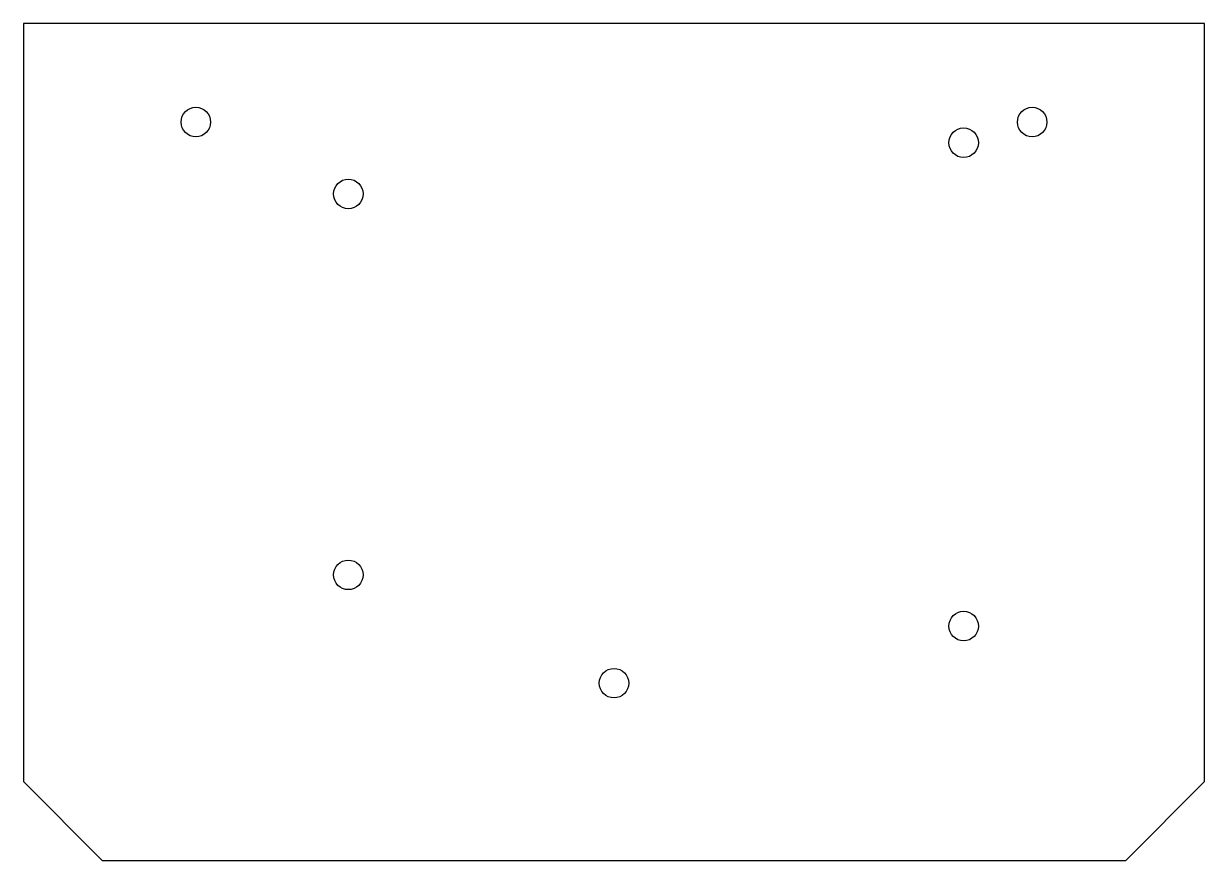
# Model space of a CAD drawing. Header units: millimetres. Extents: x -60 to 60, y -42 to 42.
import ezdxf

# ---------------------------------------------------------------- set-up
doc = ezdxf.new("R2010")
doc.units = ezdxf.units.MM

msp = doc.modelspace()

# ---------------------------------------------------------------- linework, layer by layer
at = {"color": 7, "linetype": 'Continuous', "lineweight": 25}
for p, q in [((60, 42.5), (-60, 42.5)), ((-60, 42.5), (-60, -34.5)), ((60, -34.5), (60, 42.5)), ((-52, -42.5), (-60, -34.5)), ((52, -42.5), (60, -34.5)), ((-52, -42.5), (52, -42.5))]:
    msp.add_line(p, q, dxfattribs=at)
for centre in [(-42.5, 32.5), (-42.5, 32.5), (42.5, 32.5), (42.5, 32.5), (35.53, 30.4), (35.53, 30.4), (-27, 25.2), (-27, 25.2), (-27, -13.5), (-27, -13.5), (35.53, -18.7), (35.53, -18.7), (0, -24.5), (0, -24.5)]:
    msp.add_circle(centre, 1.5, dxfattribs=at)

doc.saveas('drawing.dxf')
